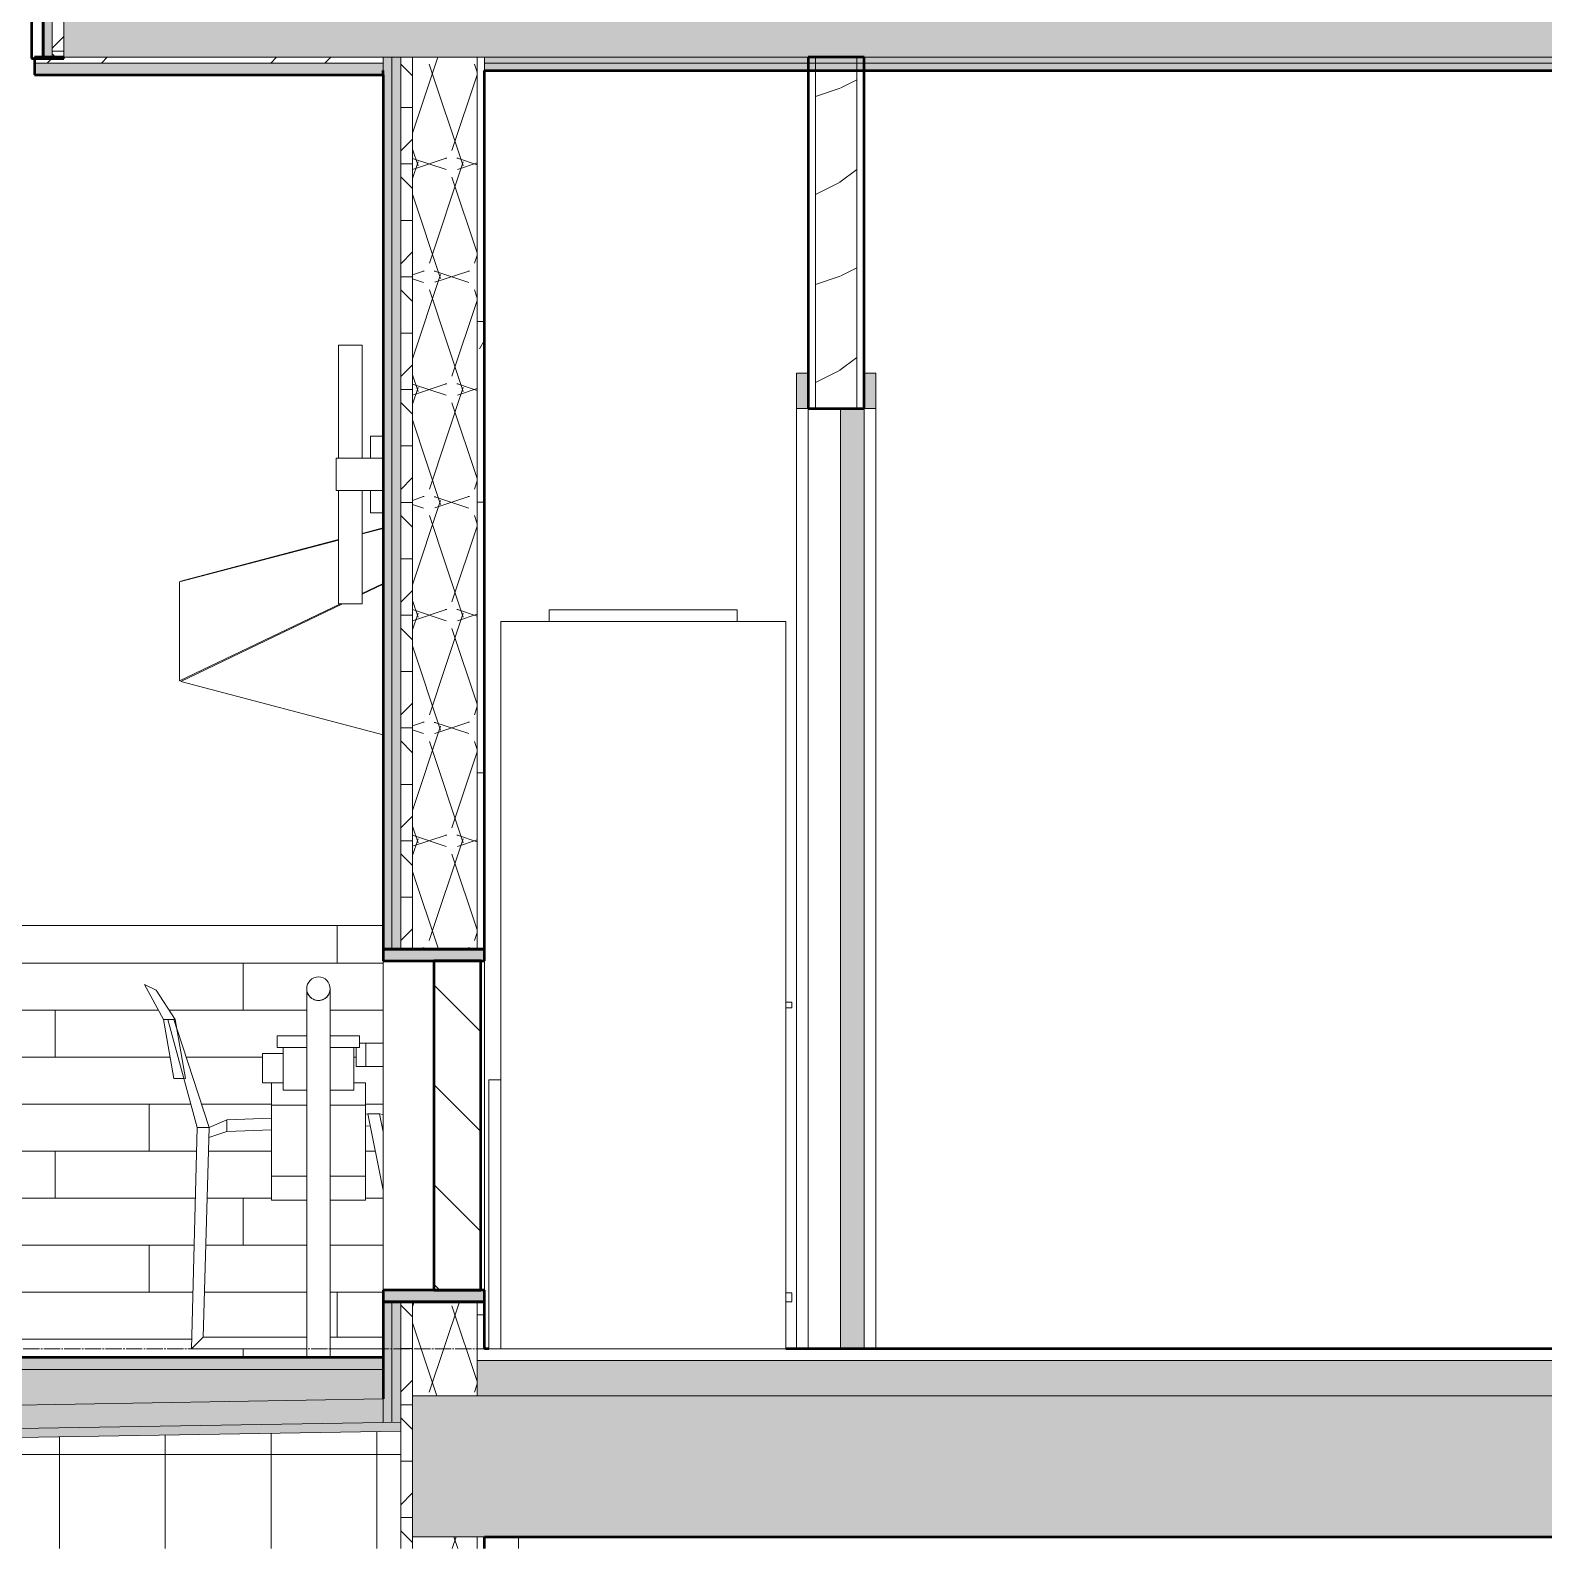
# Model space of a CAD drawing. Header units: inches. Extents: x 9610 to 15331, y -316 to 681.
# Drawn here: x 9980.1 to 10108.8, y -17 to 112.2 of the extents above; entities that cross this region are included whole.
import ezdxf

# ---------------------------------------------------------------- set-up
doc = ezdxf.new("R2010")
doc.units = ezdxf.units.IN
doc.header["$MEASUREMENT"] = 0
doc.linetypes.add('Aligning Line 1_8_', pattern=[0.25, 0.125, -0.125])
doc.linetypes.add('Grid Line 1_2_', pattern=[0.875, 0.5, -0.125, 0.125, -0.125])
for name, color, linetype, lineweight in [('0-1', 7, 'Continuous', 5), ('0-2', 55, 'Continuous', 9), ('A-CLNG', 13, 'Continuous', 13), ('A-CLNG-2', 23, 'Continuous', 13), ('A-CLNG-3', 13, 'Continuous', 50), ('A-CLNG-PATT-1', 13, 'Continuous', 9), ('A-DOOR-1', 55, 'Continuous', 9), ('A-DOOR-2', 10, 'Continuous', 20), ('A-DOOR-FRAM-1', 55, 'Continuous', 9), ('A-DOOR-FRAM-2', 10, 'Continuous', 20), ('A-DOOR-FRAM-3', 50, 'Continuous', 9), ('A-FLOR-1', 8, 'Continuous', 5), ('A-FLOR-2', 31, 'Continuous', 5), ('A-FLOR-3', 251, 'Continuous', 5), ('A-FLOR-5', 192, 'Continuous', 50), ('A-FLOR-LEVL-1', 51, 'Grid Line 1_2_', 9), ('A-FLOR-MCUT', 51, 'Continuous', 13), ('A-FLOR-PATT-1', 8, 'Continuous', 9), ('A-GENM-1', 55, 'Continuous', 9), ('A-GLAZ-1', 135, 'Continuous', 13), ('A-GLAZ-2', 255, 'Continuous', 13), ('A-GLAZ-3', 151, 'Continuous', 50), ('A-GLAZ-4', 151, 'Continuous', 9), ('A-GLAZ-7', 27, 'Continuous', 13), ('A-WALL', 113, 'Continuous', 13), ('A-WALL-1', 135, 'Continuous', 13), ('A-WALL-2', 7, 'Continuous', 50), ('A-WALL-3', 250, 'Continuous', 13), ('A-WALL-5', 8, 'Continuous', 5), ('A-WALL-6', 23, 'Continuous', 13), ('A-WALL-9', 113, 'Continuous', 50), ('A-WALL-PATT-1', 253, 'Continuous', 9), ('A-WALL-PATT-4', 55, 'Continuous', 9), ('A-WALL-PATT-5', 111, 'Continuous', 9), ('E-LITE-EQPM-1', 55, 'Continuous', 9), ('G-ANNO-SYMB', 111, 'Aligning Line 1_8_', 9), ('G-IMPT', 8, 'Continuous', 9), ('L-SITE-1', 50, 'Continuous', 9), ('M-EQPM-1', 55, 'Continuous', 9), ('Q-SPCQ-1', 55, 'Continuous', 9), ('S-FNDN-3', 135, 'Continuous', 13)]:
    doc.layers.add(name, color=color, linetype=linetype, lineweight=lineweight)
pattern_1 = [(216.87, (11014.952, 87.994), (47.980943, 31.987086), [7.997, -71.971]), (206.565, (11024.548, 83.196), (-15.993714, -15.994133), [17.881, -17.881]), (198.435, (11024.548, 75.199), (-31.98674, -15.99388), [10.115, -40.461])]
pattern_2 = [(0, (11008.554, 72), (30.72, 7.68), [1.267, -21.773, 1.267, -21.773, -122.88]), (0, (11008.554, 72), (30.72, 7.68), [-46.08, 1.267, -44.813, 1.267, -21.773, -53.76]), (0, (11008.554, 72), (30.72, 7.68), [-115.2, 1.267, -14.093, 1.267, -37.133]), (120, (11020.074, 75.84), (-22.011075, 22.7643), [1.267, -21.773, 1.267, -21.773, -122.88]), (120, (11020.074, 75.84), (-22.011075, 22.7643), [-46.08, 1.267, -44.813, 1.267, -21.773, -53.76]), (120, (11020.074, 75.84), (-22.011075, 22.7643), [-115.2, 1.267, -14.093, 1.267, -37.133]), (240, (11023.914, 91.2), (-8.708925, -30.4443), [1.267, -21.773, 1.267, -21.773, -122.88]), (240, (11023.914, 91.2), (-8.708925, -30.4443), [-46.08, 1.267, -44.813, 1.267, -21.773, -53.76]), (240, (11023.914, 91.2), (-8.708925, -30.4443), [-115.2, 1.267, -14.093, 1.267, -37.133])]
pattern_3 = [(0, (11008.554, 72), (0, 4.798), []), (315, (11008.554, 72), (4.798427, 0), [6.786, -6.786]), (45, (11008.554, 72), (4.798427, 0), [6.786, -6.786])]
pattern_4 = [(135, (11008.554, 72), (-4.24264, -4.24264), [])]

# ---------------------------------------------------------------- blocks, each defined once
blk = doc.blocks.new('Single-Flush - 30_ x 80_-1421383-BUILDING SECTION - EAST_WEST - LOOKING SOUTH2')
at = {"layer": 'A-DOOR-1'}
blk.add_hatch(color=256, dxfattribs=at).paths.add_polyline_path([(10048.99, 0), (10050.99, 0), (10050.99, 80), (10048.99, 80), (10048.99, 5.5)], flags=0)
at = {"layer": 'A-DOOR-FRAM-1'}
for points in [[(10046.24, 80), (10046.24, 83), (10045.24, 83), (10045.24, 80)], [(10051.99, 80), (10051.99, 83), (10050.99, 83), (10050.99, 80)]]:
    blk.add_hatch(color=256, dxfattribs=at).paths.add_polyline_path(points, flags=0)
at = {"layer": 'A-DOOR-2'}
for p, q in [((10048.99, 80), (10048.99, 0)), ((10050.99, 80), (10048.99, 80)), ((10050.99, 0), (10050.99, 80)), ((10048.99, 0), (10050.99, 0))]:
    blk.add_line(p, q, dxfattribs=at)
at = {"layer": 'A-DOOR-FRAM-2'}
for p, q in [((10045.24, 83), (10045.24, 80)), ((10046.24, 83), (10045.24, 83)), ((10046.24, 80), (10046.24, 83)), ((10051.99, 83), (10050.99, 83)), ((10050.99, 83), (10050.99, 80)), ((10051.99, 80), (10051.99, 83)), ((10045.24, 80), (10046.24, 80)), ((10050.99, 80), (10051.99, 80))]:
    blk.add_line(p, q, dxfattribs=at)
at = {"layer": 'A-DOOR-FRAM-3'}
for p, q in [((10045.24, 0), (10045.24, 80)), ((10046.24, 80), (10046.24, 0)), ((10051.99, 80), (10051.99, 0))]:
    blk.add_line(p, q, dxfattribs=at)
blk = doc.blocks.new('HVAC_SPVU_AlliedAir_MGE4 - HVAC_SPVU_AlliedAir_MGE4-1724639-BUILDING SECTION - EAST_WEST - LOOKING SOUTH2')
at = {"layer": 'M-EQPM-1'}
for p, q in [((10024.21, 62.87), (10040.21, 62.87)), ((10024.21, 61.87), (10024.21, 62.87)), ((10040.21, 62.87), (10040.21, 61.87)), ((10020.09, 0), (10020.09, 61.87)), ((10044.34, 61.87), (10020.09, 61.87)), ((10044.34, 61.87), (10044.34, 0)), ((10044.84, 29.5), (10044.34, 29.5)), ((10044.34, 29), (10044.84, 29)), ((10044.84, 29.49), (10044.84, 29.25)), ((10044.84, 29.25), (10044.84, 29.01)), ((10019.09, 0), (10019.09, 22.87)), ((10020.09, 22.87), (10019.09, 22.87)), ((10020.09, 22.87), (10020.09, 0)), ((10044.84, 4.75), (10044.34, 4.75)), ((10044.34, 4), (10044.84, 4)), ((10044.84, 4.74), (10044.84, 4.37)), ((10044.84, 4.37), (10044.84, 4.01)), ((10019.09, 0), (10020.09, 0)), ((10020.09, 0), (10044.34, 0))]:
    blk.add_line(p, q, dxfattribs=at)
blk = doc.blocks.new('CTR - 1st Phase - Unit Layouts_rvt-1-BUILDING SECTION - EAST_WEST - LOOKING SOUTH2')
at = {"layer": 'A-WALL-PATT-1'}
h = blk.add_hatch(dxfattribs=at)
h.set_pattern_fill('FP_4', color=256, style=0, pattern_type=2)
h.set_pattern_definition(pattern_1)
h.paths.add_polyline_path([(10048.99, 80), (10050.36, 80), (10050.36, 108.75), (10046.86, 108.75), (10046.86, 80)], flags=0)
at = {"layer": 'A-WALL-1'}
blk.add_line((10046.24, 0), (10046.24, 80), dxfattribs=at)
at = {"layer": 'A-WALL-2'}
for p, q in [((10050.99, 109.87), (10046.24, 109.87)), ((10046.24, 109.87), (10046.24, 80)), ((10050.99, 80), (10050.99, 109.87)), ((10046.24, 80), (10050.99, 80))]:
    blk.add_line(p, q, dxfattribs=at)
at = {"layer": 'A-WALL-3'}
for p, q in [((10046.86, 80), (10046.86, 109.87)), ((10050.36, 80), (10050.36, 109.87))]:
    blk.add_line(p, q, dxfattribs=at)
at = {"layer": '0-2'}
for name in ['Single-Flush - 30_ x 80_-1421383-BUILDING SECTION - EAST_WEST - LOOKING SOUTH2', 'HVAC_SPVU_AlliedAir_MGE4 - HVAC_SPVU_AlliedAir_MGE4-1724639-BUILDING SECTION - EAST_WEST - LOOKING SOUTH2']:
    blk.add_blockref(name, (0, 0), dxfattribs=at)
blk = doc.blocks.new('Outdoor Table01 - 02ZUTB01_dwg-V40-BUILDING SECTION - EAST_WEST - LOOKING SOUTH2')
at = {"layer": 'G-IMPT'}
for p, q in [((10010.09, 69.83), (10008.31, 69.36)), ((10010.09, 69.81), (10008.31, 69.35)), ((10008.31, 69.32), (10010.09, 69.79)), ((9992.79, 65.24), (10006.31, 68.8)), ((10006.31, 68.84), (9992.9, 65.31)), ((10006.31, 68.82), (9992.9, 65.31)), ((9992.79, 65.24), (9992.79, 56.82)), ((10010.09, 65.11), (10008.31, 64.25)), ((10010.09, 65.04), (10008.31, 64.18)), ((10006.48, 63.37), (9992.79, 56.82)), ((10006.64, 63.37), (9992.9, 56.75)), ((9992.9, 56.75), (10010.09, 52.23)), ((9989.8, 31), (9990.8, 30.5)), ((9989.8, 31), (9991.42, 28)), ((9992.42, 28), (9990.8, 30.5)), ((9991.42, 28), (9992.29, 23)), ((9991.42, 28), (9991.79, 28)), ((9992.29, 28), (9991.79, 28)), ((9991.79, 28), (9994.29, 18.83)), ((9992.29, 28), (9992.55, 27.21)), ((9992.29, 28), (9992.42, 28)), ((9992.42, 28), (9993.29, 23)), ((9992.57, 27.15), (9995.29, 18.83)), ((10008.61, 26), (10008.09, 26)), ((10010.09, 26), (10008.61, 26)), ((10008.61, 24), (10008.61, 26)), ((10007.79, 24), (10007.79, 25.63)), ((10008.61, 24), (10007.79, 24)), ((10010.09, 24), (10008.61, 24)), ((9993.15, 23), (9992.29, 23)), ((9993.29, 23), (9993.23, 23)), ((9996.79, 19.48), (9995.29, 18.83)), ((10000.59, 19.63), (9996.79, 19.48)), ((9996.79, 19.48), (9996.79, 18.48)), ((10009.79, 20), (10008.59, 19.95)), ((10010.09, 13.5), (10008.79, 20)), ((10009.79, 20), (10008.79, 20)), ((10010.09, 18.46), (10009.79, 20)), ((10010.09, 19.94), (10009.79, 20)), ((9994.29, 18.83), (9993.79, 0)), ((9995.29, 18.83), (9994.29, 18.83)), ((9995.29, 18.83), (9994.79, 1)), ((9996.79, 18.48), (9995.27, 17.98)), ((10000.59, 18.63), (9996.79, 18.48)), ((10009, 18.97), (10008.59, 18.95)), ((10010.09, 18.94), (10009.99, 18.96)), ((9993.79, 0), (9994.79, 1)), ((9994.79, 1), (10003.59, 1)), ((10005.58, 1), (10010.09, 1)), ((9993.79, 0), (10003.59, 0)), ((10005.58, 0), (10010.09, 0))]:
    blk.add_line(p, q, dxfattribs=at)
blk = doc.blocks.new('Outdoor Table01 - Outdoor Table01-V41-BUILDING SECTION - EAST_WEST - LOOKING SOUTH2')
blk.add_blockref('Outdoor Table01 - 02ZUTB01_dwg-V40-BUILDING SECTION - EAST_WEST - LOOKING SOUTH2', (0, 0))
blk = doc.blocks.new('_THE_ WINDOW _ DOOR - hvac panel - 2nd floor-2113877-BUILDING SECTION - EAST_WEST - LOOKING SOUTH2')
at = {"layer": 'A-GLAZ-1'}
h = blk.add_hatch(color=256, dxfattribs=at)
h.paths.add_polyline_path([(9982.19, 145.37), (9985.19, 145.37), (9985.19, 147.37), (9981.19, 147.37), (9981.19, 145.37), (9981.94, 145.37)], flags=0)
h.paths.add_polyline_path([(9983.19, 227.75), (9985.19, 227.75), (9985.19, 229.75), (9981.19, 229.75), (9981.19, 227.75), (9982.94, 227.75)], flags=0)
h = blk.add_hatch(color=256, dxfattribs=at)
h.paths.add_polyline_path([(9985.19, 173.37), (9985.19, 175.37), (9983.19, 175.37), (9983.19, 173.37), (9984.28, 173.37)], flags=0)
h.paths.add_polyline_path([(9982.19, 173.37), (9982.19, 175.37), (9981.19, 175.37), (9981.19, 173.37)], flags=0)
at = {"layer": 'A-GLAZ-2'}
blk.add_hatch(color=256, dxfattribs=at).paths.add_polyline_path([(9983.19, 147.37), (9983.19, 227.75), (9982.19, 227.75), (9982.19, 147.37)], flags=0)
at = {"layer": 'A-GLAZ-4'}
h = blk.add_hatch(dxfattribs=at)
h.set_pattern_fill('FP_9', color=256, style=0, pattern_type=2)
h.set_pattern_definition(pattern_4)
h.paths.add_polyline_path([(9981.19, 109.75), (9981.19, 229.75), (9980.19, 229.75), (9980.19, 109.75)], flags=0)
at = {"layer": 'A-GLAZ-1'}
for p, q in [((9985.19, 227.75), (9985.19, 175.37)), ((9985.19, 173.37), (9985.19, 147.37))]:
    blk.add_line(p, q, dxfattribs=at)
at = {"layer": 'A-GLAZ-3'}
for p, q in [((9981.19, 229.75), (9980.19, 229.75)), ((9980.19, 229.75), (9980.19, 109.75)), ((9981.19, 109.75), (9981.19, 229.75)), ((9985.19, 229.75), (9981.19, 229.75)), ((9981.19, 229.75), (9981.19, 227.75)), ((9985.19, 227.75), (9985.19, 229.75)), ((9981.19, 227.75), (9985.19, 227.75)), ((9982.19, 227.75), (9982.19, 147.37)), ((9983.19, 227.75), (9982.19, 227.75)), ((9983.19, 147.37), (9983.19, 227.75)), ((9985.19, 175.37), (9981.19, 175.37)), ((9981.19, 175.37), (9981.19, 173.37)), ((9985.19, 173.37), (9985.19, 175.37)), ((9981.19, 173.37), (9985.19, 173.37)), ((9985.19, 147.37), (9981.19, 147.37)), ((9981.19, 147.37), (9981.19, 145.37)), ((9982.19, 147.37), (9983.19, 147.37)), ((9985.19, 145.37), (9985.19, 147.37)), ((9981.19, 145.37), (9985.19, 145.37)), ((9980.19, 109.75), (9981.19, 109.75))]:
    blk.add_line(p, q, dxfattribs=at)
blk = doc.blocks.new('089100 - Louvers - Magic-Pak - 089100 - Louvers - Magic-Pak-2121265-BUILDING SECTION - EAST_WEST - LOOKING SOUTH2')
at = {"layer": 'A-GLAZ-4'}
h = blk.add_hatch(dxfattribs=at)
h.set_pattern_fill('FP_9', color=256, style=0, pattern_type=2)
h.set_pattern_definition(pattern_4)
h.paths.add_polyline_path([(10018.09, 5), (10018.4, 5), (10018.4, 33), (10014.4, 33), (10014.4, 5)], flags=0)
at = {"layer": 'A-GLAZ-7'}
h = blk.add_hatch(color=256, dxfattribs=at)
h.paths.add_polyline_path([(10012.59, 4), (10018.71, 4), (10018.71, 5), (10010.09, 5), (10010.09, 4), (10011.36, 4)], flags=0)
h.paths.add_polyline_path([(10018.16, 33), (10018.71, 33), (10018.71, 34), (10010.09, 34), (10010.09, 33), (10018.09, 33)], flags=0)
at = {"layer": 'A-GLAZ-1'}
for p, q in [((10010.09, 5), (10010.09, 33)), ((10018.71, 33), (10018.71, 5))]:
    blk.add_line(p, q, dxfattribs=at)
at = {"layer": 'A-GLAZ-3'}
for p, q in [((10010.09, 34), (10010.09, 33)), ((10018.71, 34), (10010.09, 34)), ((10018.71, 33), (10018.71, 34)), ((10010.09, 33), (10018.71, 33)), ((10018.4, 33), (10014.4, 33)), ((10014.4, 33), (10014.4, 5)), ((10018.4, 5), (10018.4, 33)), ((10010.09, 5), (10010.09, 4)), ((10018.71, 5), (10010.09, 5)), ((10010.09, 4), (10018.71, 4)), ((10014.4, 5), (10018.4, 5)), ((10018.71, 4), (10018.71, 5))]:
    blk.add_line(p, q, dxfattribs=at)
blk = doc.blocks.new('VISA-OW2400-02-SASS - OW2400-L30K-MVOLT-2031435-BUILDING SECTION - EAST_WEST - LOOKING SOUTH2')
at = {"layer": 'E-LITE-EQPM-1'}
for p, q in [((10006.31, 85.37), (10008.31, 85.37)), ((10006.31, 75.75), (10006.31, 85.37)), ((10008.31, 85.37), (10008.31, 75.75)), ((10009.03, 77.62), (10010.09, 77.62)), ((10009.03, 75.75), (10009.03, 77.62)), ((10006.09, 75.75), (10010.09, 75.75)), ((10006.09, 73), (10006.09, 75.75)), ((10010.09, 73), (10006.09, 73)), ((10006.31, 63.37), (10006.31, 73)), ((10008.31, 73), (10008.31, 63.37)), ((10009.03, 71.12), (10009.03, 73)), ((10010.09, 71.12), (10009.03, 71.12)), ((10008.31, 63.37), (10006.31, 63.37))]:
    blk.add_line(p, q, dxfattribs=at)
blk = doc.blocks.new('gas_meter_manifold_5854 - Plumbing Gas Meter 3d Manifolded-2102305-BUILDING SECTION - EAST_WEST - LOOKING SOUTH2')
at = {"layer": 'A-GENM-1'}
for p, q in [((10003.59, 30.63), (10003.59, -0.75)), ((10005.59, -0.75), (10005.59, 30.63))]:
    blk.add_line(p, q, dxfattribs=at)
for start, end in [(90, 270), (270, 90)]:
    blk.add_arc((10004.59, 30.63), 1, start, end, dxfattribs=at)
for points, knots in [([(10003.61, 30.4), (10003.61, 30.42), (10003.59, 30.5), (10003.59, 30.58), (10003.59, 30.63)], [0.828653, 0.828653, 0.828653, 0.828653, 0.875, 1, 1, 1, 1]), ([(10003.82, 29.99), (10003.81, 30), (10003.79, 30.02), (10003.76, 30.07), (10003.72, 30.14), (10003.68, 30.22), (10003.65, 30.29), (10003.63, 30.33), (10003.63, 30.35)], [0.5, 0.5, 0.5, 0.5, 0.53125, 0.5625, 0.625, 0.6875, 0.75, 0.7881027, 0.7881027, 0.7881027, 0.7881027]), ([(10003.78, 30.04), (10003.79, 30.04), (10003.8, 30.02), (10003.82, 29.99), (10003.84, 29.97), (10003.84, 29.97)], [0.45770099, 0.45770099, 0.45770099, 0.45770099, 0.46428571, 0.5, 0.51997762, 0.51997762, 0.51997762, 0.51997762]), ([(10004.04, 29.8), (10004.03, 29.8), (10004, 29.82), (10003.96, 29.85), (10003.93, 29.88), (10003.91, 29.89), (10003.91, 29.9)], [0.3172755, 0.3172755, 0.3172755, 0.3172755, 0.34375, 0.375, 0.40625, 0.4209372, 0.4209372, 0.4209372, 0.4209372]), ([(10003.92, 29.88), (10003.93, 29.88), (10003.95, 29.86), (10003.98, 29.83), (10004.02, 29.81), (10004.03, 29.8)], [0.59379387, 0.59379387, 0.59379387, 0.59379387, 0.60714286, 0.64285714, 0.67618781, 0.67618781, 0.67618781, 0.67618781]), ([(10004.27, 29.68), (10004.26, 29.69), (10004.23, 29.7), (10004.19, 29.72), (10004.16, 29.73), (10004.14, 29.74)], [0.17113614, 0.17113614, 0.17113614, 0.17113614, 0.1875, 0.21875, 0.25, 0.25, 0.25, 0.25]), ([(10005.03, 29.74), (10005.02, 29.73), (10004.98, 29.72), (10004.94, 29.7), (10004.91, 29.69), (10004.9, 29.69)], [0.75, 0.75, 0.75, 0.75, 0.78125, 0.8125, 0.82886386, 0.82886386, 0.82886386, 0.82886386]), ([(10005.27, 29.9), (10005.26, 29.89), (10005.24, 29.88), (10005.21, 29.85), (10005.17, 29.82), (10005.15, 29.8), (10005.13, 29.8)], [0.5790628, 0.5790628, 0.5790628, 0.5790628, 0.59375, 0.625, 0.65625, 0.6827245, 0.6827245, 0.6827245, 0.6827245]), ([(10005.14, 29.8), (10005.16, 29.81), (10005.19, 29.83), (10005.22, 29.86), (10005.24, 29.88), (10005.25, 29.88)], [0.32381219, 0.32381219, 0.32381219, 0.32381219, 0.35714286, 0.39285714, 0.40620613, 0.40620613, 0.40620613, 0.40620613]), ([(10005.33, 29.97), (10005.34, 29.97), (10005.36, 30), (10005.38, 30.02), (10005.39, 30.04)], [0.48002238, 0.48002238, 0.48002238, 0.48002238, 0.5, 0.54229901, 0.54229901, 0.54229901, 0.54229901]), ([(10005.55, 30.35), (10005.54, 30.33), (10005.53, 30.29), (10005.5, 30.22), (10005.46, 30.14), (10005.42, 30.07), (10005.38, 30.02), (10005.36, 30), (10005.35, 29.99)], [0.2118973, 0.2118973, 0.2118973, 0.2118973, 0.25, 0.3125, 0.375, 0.4375, 0.46875, 0.5, 0.5, 0.5, 0.5]), ([(10005.59, 30.63), (10005.59, 30.58), (10005.58, 30.5), (10005.56, 30.42), (10005.56, 30.4)], [0, 0, 0, 0, 0.125, 0.171347, 0.171347, 0.171347, 0.171347])]:
    blk.add_open_spline(points, degree=3, knots=knots, dxfattribs=at)
for points in [[(10003.59, 30.63), (10003.59, 30.57), (10003.59, 30.51), (10003.6, 30.45)], [(10003.63, 30.33), (10003.64, 30.31), (10003.65, 30.29), (10003.65, 30.28)], [(10005.52, 30.28), (10005.53, 30.29), (10005.54, 30.31), (10005.54, 30.33)], [(10005.57, 30.45), (10005.58, 30.51), (10005.59, 30.57), (10005.59, 30.63)], [(10004.59, 29.63), (10004.55, 29.63), (10004.47, 29.64), (10004.39, 29.65), (10004.35, 29.66)], [(10004.82, 29.66), (10004.78, 29.65), (10004.71, 29.64), (10004.63, 29.63), (10004.59, 29.63)]]:
    blk.add_open_spline(points, degree=3, dxfattribs=at)
blk = doc.blocks.new('Plumbing Gas Meter 3d single - Plumbing Gas Meter 3d single-2101173-BUILDING SECTION - EAST_WEST - LOOKING SOUTH2')
at = {"layer": 'Q-SPCQ-1'}
for p, q in [((10001.09, 26.63), (10001.09, 25.63)), ((10001.09, 26.63), (10002.09, 26.63)), ((10002.09, 26.63), (10003.59, 26.63)), ((10005.59, 26.63), (10007.09, 26.63)), ((10007.09, 26.63), (10008.09, 26.63)), ((10008.09, 25.63), (10008.09, 26.63)), ((9999.84, 22.63), (9999.84, 25.13)), ((9999.84, 25.13), (10001.59, 25.13)), ((10002.09, 25.63), (10001.09, 25.63)), ((10001.59, 25.63), (10001.59, 22.01)), ((10003.59, 25.63), (10002.09, 25.63)), ((10007.09, 25.63), (10005.59, 25.63)), ((10008.09, 25.63), (10007.09, 25.63)), ((10007.59, 22.01), (10007.59, 25.63)), ((10001.59, 22.63), (9999.84, 22.63)), ((10001.59, 22.63), (10000.59, 22.63)), ((10000.59, 20.72), (10000.59, 22.63)), ((10003.59, 22.01), (10001.59, 22.01)), ((10007.59, 22.01), (10005.59, 22.01)), ((10008.59, 22.63), (10007.59, 22.63)), ((10008.59, 22.63), (10008.59, 20.72)), ((10000.59, 14.69), (10000.59, 20.72)), ((10003.59, 20.72), (10000.59, 20.72)), ((10008.59, 20.72), (10005.59, 20.72)), ((10008.59, 20.72), (10008.59, 14.69)), ((10000.59, 12.63), (10000.59, 14.69)), ((10003.59, 14.69), (10000.59, 14.69)), ((10008.59, 14.69), (10005.58, 14.69)), ((10008.59, 14.69), (10008.59, 12.63)), ((10000.59, 12.63), (10003.59, 12.63)), ((10005.58, 12.63), (10008.59, 12.63))]:
    blk.add_line(p, q, dxfattribs=at)

msp = doc.modelspace()

# ---------------------------------------------------------------- hatches: boundary and pattern name
at = {"layer": 'A-CLNG-2'}
h = msp.add_hatch(color=256, dxfattribs=at)
h.paths.add_polyline_path([(12115.84, 108.37), (12118.34, 108.37), (12118.34, 109.37), (12088.69, 109.37), (12088.69, 108.37), (12109.71, 108.37)], flags=0)
h.paths.add_polyline_path([(11262.55, 108.37), (11277.29, 108.37), (11277.29, 109.37), (11247.64, 109.37), (11247.64, 108.37), (11251.52, 108.37)], flags=0)
h.paths.add_polyline_path([(10848.55, 108.37), (10851.14, 108.37), (10851.13, 109.37), (10821.49, 109.37), (10821.49, 108.37), (10848.52, 108.37)], flags=0)
h.paths.add_polyline_path([(9981.94, 108.37), (10010.09, 108.37), (10010.08, 109.37), (9980.44, 109.37), (9980.44, 108.37), (9981.81, 108.37)], flags=0)
at = {"layer": 'A-CLNG-PATT-1'}
h = msp.add_hatch(dxfattribs=at)
h.set_pattern_fill('FP_13', color=256, style=0, pattern_type=2)
h.set_pattern_definition([(45, (11008.554, 72), (-9.50352, 9.50352), []), (45, (11008.554, 86.4), (-9.50352, 9.50352), [])])
h.paths.add_polyline_path([(12102.16, 109.37), (12118.34, 109.37), (12118.34, 109.75), (12116.84, 109.75), (12115.84, 109.87), (12088.69, 109.87), (12088.69, 109.37), (12095.98, 109.37)], flags=0)
h.paths.add_polyline_path([(11252.27, 109.37), (11277.29, 109.37), (11277.29, 109.87), (11250.14, 109.87), (11249.14, 109.75), (11247.64, 109.75), (11247.64, 109.37), (11250.14, 109.37)], flags=0)
h.paths.add_polyline_path([(10848.64, 109.37), (10851.14, 109.37), (10851.14, 109.75), (10850.39, 109.75), (10850.39, 109.87), (10821.49, 109.87), (10821.49, 109.37), (10848.13, 109.37)], flags=0)
h.paths.add_polyline_path([(9982.94, 109.37), (10010.09, 109.37), (10010.08, 109.87), (9982.94, 109.87), (9981.81, 109.75), (9980.44, 109.75), (9980.44, 109.37), (9981.94, 109.37)], flags=0)
at = {"layer": 'A-FLOR-1'}
h = msp.add_hatch(color=256, dxfattribs=at)
h.paths.add_polyline_path([(11242.39, -1.75), (11277.29, -1.75), (11277.29, -0.75), (11049.29, -0.75), (11049.29, -1.75), (11241.02, -1.75)], flags=0)
h.paths.add_polyline_path([(10901.05, -1.75), (10934.19, -1.75), (10934.19, -0.75), (10821.49, -0.75), (10821.49, -1.75), (10896.57, -1.75)], flags=0)
h.paths.add_polyline_path([(9949.32, -1.75), (10010.09, -1.75), (10010.09, -0.75), (9899.51, -0.75), (9899.51, -1.75), (9943.88, -1.75)], flags=0)
at = {"layer": 'A-FLOR-2'}
h = msp.add_hatch(color=256, dxfattribs=at)
h.paths.add_polyline_path([(12115.84, 109.87), (12115.84, 133.87), (11738.84, 133.87), (11738.84, 109.87), (12102.16, 109.87)], flags=0)
h.paths.add_polyline_path([(11628.53, 109.87), (11648.09, 109.87), (11648.09, 133.87), (11250.14, 133.87), (11250.14, 109.87), (11585.47, 109.87)], flags=0)
h.paths.add_polyline_path([(10842.75, 109.87), (10848.64, 109.87), (10848.64, 133.87), (10450.69, 133.87), (10450.69, 109.87), (10831.98, 109.87)], flags=0)
h.paths.add_polyline_path([(10359.94, 109.87), (10359.94, 133.87), (9982.94, 133.87), (9982.94, 109.87), (10355.19, 109.87)], flags=0)
at = {"layer": 'A-FLOR-3'}
h = msp.add_hatch(color=256, dxfattribs=at)
h.paths.add_polyline_path([(12086.19, 109.37), (12088.69, 109.37), (12088.69, 109.87), (12086.19, 109.87)], flags=0)
h.paths.add_polyline_path([(11738.84, 109.37), (12080.69, 109.37), (12080.69, 109.87), (11738.84, 109.87)], flags=0)
h.paths.add_polyline_path([(11456.27, 109.37), (11470.04, 109.37), (11470.04, 109.87), (11285.91, 109.87), (11285.91, 109.37), (11439.43, 109.37)], flags=0)
h.paths.add_polyline_path([(11476.79, 109.37), (11648.09, 109.37), (11648.09, 109.87), (11473.54, 109.87), (11473.54, 109.37)], flags=0)
h.paths.add_polyline_path([(10552.11, 109.37), (10812.86, 109.37), (10812.86, 109.87), (10454.19, 109.87), (10454.19, 109.37), (10466, 109.37)], flags=0)
h.paths.add_polyline_path([(10293.77, 109.37), (10359.94, 109.37), (10359.94, 109.87), (10018.71, 109.87), (10018.71, 109.37), (10207.66, 109.37)], flags=0)
at = {"layer": 'A-FLOR-PATT-1'}
h = msp.add_hatch(dxfattribs=at)
h.set_pattern_fill('FP_1', color=256, style=0, pattern_type=2)
h.set_pattern_definition(pattern_2)
h.paths.add_polyline_path([(11738.84, 108.75), (12080.69, 108.76), (12080.69, 109.37), (11738.84, 109.37)], flags=0)
h.paths.add_polyline_path([(12086.19, 108.75), (12088.69, 108.75), (12088.69, 109.37), (12086.19, 109.37), (12086.19, 108.75)], flags=0)
h.paths.add_polyline_path([(11459.55, 108.75), (11470.04, 108.75), (11470.04, 109.37), (11285.91, 109.37), (11285.91, 108.75), (11456.3, 108.75)], flags=0)
h.paths.add_polyline_path([(11509.19, 108.75), (11648.09, 108.75), (11648.09, 109.37), (11473.54, 109.37), (11473.54, 108.75), (11508.05, 108.75)], flags=0)
h.paths.add_polyline_path([(10455.38, 108.75), (10812.86, 108.75), (10812.86, 109.37), (10454.19, 109.37), (10454.19, 108.75)], flags=0)
h.paths.add_polyline_path([(10355.25, 108.75), (10359.94, 108.75), (10359.94, 109.37), (10018.71, 109.37), (10018.71, 108.75), (10355.19, 108.75)], flags=0)
h = msp.add_hatch(dxfattribs=at)
h.set_pattern_fill('FP_2', color=256, style=0, pattern_type=2)
h.set_pattern_definition([(0, (11008.554, 72), (15.36, 3.84), [1.267, -10.253, 1.267, -10.253, -61.44]), (0, (11008.554, 72), (15.36, 3.84), [-23.04, 1.267, -21.773, 1.267, -10.253, -26.88]), (0, (11008.554, 72), (15.36, 3.84), [-57.6, 1.267, -6.413, 1.267, -17.933]), (120, (11014.314, 73.92), (-11.005538, 11.38215), [1.267, -10.253, 1.267, -10.253, -61.44]), (120, (11014.314, 73.92), (-11.005538, 11.38215), [-23.04, 1.267, -21.773, 1.267, -10.253, -26.88]), (120, (11014.314, 73.92), (-11.005538, 11.38215), [-57.6, 1.267, -6.413, 1.267, -17.933]), (240, (11016.234, 81.6), (-4.354462, -15.22215), [1.267, -10.253, 1.267, -10.253, -61.44]), (240, (11016.234, 81.6), (-4.354462, -15.22215), [-23.04, 1.267, -21.773, 1.267, -10.253, -26.88]), (240, (11016.234, 81.6), (-4.354462, -15.22215), [-57.6, 1.267, -6.413, 1.267, -17.933])])
h.paths.add_polyline_path([(12080.69, -4), (12080.69, -1), (11285.29, -1), (11285.29, -4), (12080.63, -4)], flags=0)
h.paths.add_polyline_path([(10565.54, -4), (10812.86, -4), (10813.49, -1), (10018.09, -1), (10018.09, -4), (10564.9, -4)], flags=0)
h = msp.add_hatch(dxfattribs=at)
h.set_pattern_fill('FP_4', color=256, style=0, pattern_type=2)
h.set_pattern_definition(pattern_1)
h.paths.add_polyline_path([(11154.91, -5.75), (11192.88, -5.75), (11277.29, -4.24), (11277.29, -1.75), (11049.29, -1.75), (11049.29, -5.75), (11137.86, -5.75)], flags=0)
h.paths.add_polyline_path([(10906.13, -5.75), (10934.19, -5.75), (10934.19, -1.75), (10821.49, -1.75), (10821.52, -4.28), (10897.27, -5.6)], flags=0)
h.paths.add_polyline_path([(9899.51, -5.75), (9921.29, -5.75), (10010.09, -4.27), (10010.09, -1.75), (9899.51, -1.75), (9899.51, -5.6)], flags=0)
h = msp.add_hatch(dxfattribs=at)
h.set_pattern_fill('FP_12', color=256, style=0, pattern_type=2)
h.set_pattern_definition([(0, (11008.554, 72), (24, 24), [24, -24]), (0, (11008.554, 81), (24, 24), [24, -24]), (0, (11008.554, 90), (24, 24), [24, -24]), (90, (11011.554, 93), (-24, 24), [24, -24]), (90, (11020.554, 93), (-24, 24), [24, -24]), (90, (11029.554, 93), (-24, 24), [24, -24])])
h.paths.add_polyline_path([(10961.31, -8.71), (11137.86, -8.71), (11278.79, -6.25), (11278.79, -4.25), (11137.85, -6.71), (10961.31, -6.71), (10821.49, -4.28), (10821.49, -6.28), (10961.31, -8.71)], flags=0)
h.paths.add_polyline_path([(9891.19, -8.25), (10010.09, -6.28), (10010.09, -4.27), (9891.19, -6.28), (9891.19, -7)], flags=0)
h = msp.add_hatch(dxfattribs=at)
h.set_pattern_fill('FP_23', color=256, style=0, pattern_type=2)
h.set_pattern_definition([(50, (11008.554, 72), (27.5427, -2.4099), [2.88, -31.68]), (355, (11008.554, 72), (-5.32784, 28.8843), [2.304, -25.344]), (100.451, (11010.85, 71.8), (22.2153, 26.4739), [2.448, -26.924]), (46.184, (11008.554, 79.68), (40.9819, -6.3564), [4.32, -47.52]), (96.636, (11011.97, 79.15), (35.8907, 37.4062), [3.671, -40.386]), (351.184, (11008.554, 79.68), (35.891, 37.4062), [3.456, -38.016]), (21, (11012.394, 77.76), (22.92104, -15.46073), [2.88, -31.68]), (326, (11012.394, 77.76), (9.3435, 27.84574), [2.304, -25.344]), (71.451, (11014.304, 76.472), (32.2648, 12.3844), [2.448, -26.924]), (37.5, (11008.554, 72), (0.466855, 12.78271), [1.267, -23.77, 1.267, -24.461, -25.44]), (37.5, (11008.554, 72), (0.466855, 12.78271), [-50.765, 1.267, -24.173]), (7.5, (11008.554, 72), (10.10159, 15.14509), [1.267, -13.402, 1.267, -23.194, -9.696]), (7.5, (11008.554, 72), (10.10159, 15.14509), [-39.13, 1.267, -8.429]), (327.5, (10999.991, 72), (20.49916, -0.86578), [1.267, -8.333, 1.267, -28.685, -39.744]), (327.5, (10999.991, 72), (20.49916, -0.86578), [-39.552, 1.267, -38.477]), (317.5, (10996.151, 72), (22.39478, 3.8443), [1.267, -11.213, 1.267, -18.624, -28.224]), (317.5, (10996.151, 72), (22.39478, 3.8443), [-32.371, 1.267, -26.957])])
h.paths.add_polyline_path([(11585.47, -16), (12081.19, -16), (12081.19, -4), (11279.79, -4), (11279.79, -16), (11542.42, -16)], flags=0)
h.paths.add_polyline_path([(10818.99, -16), (10818.99, -4), (10012.59, -4), (10012.59, -16), (10810.45, -16)], flags=0)
h = msp.add_hatch(dxfattribs=at)
h.set_pattern_fill('FP_3', color=256, style=0, pattern_type=2)
h.set_pattern_definition(pattern_3)
h.paths.add_polyline_path([(11025.74, -9.46), (11137.86, -9.46), (11278.79, -7), (11278.79, -6.25), (11137.85, -8.71), (10961.31, -8.71), (10819.99, -6.29), (10819.99, -7), (10961.33, -9.46), (10982.68, -9.46)], flags=0)
h.paths.add_polyline_path([(9891.19, -9), (10011.59, -7), (10011.59, -6.25), (9891.19, -8.25)], flags=0)
h = msp.add_hatch(dxfattribs=at)
h.set_pattern_fill('FP_20', color=256, style=0, pattern_type=2)
h.set_pattern_definition([(0, (11008.554, 72), (0, 9), []), (90, (11008.554, 72), (-9, 6e-16), [])])
h.paths.add_polyline_path([(11278.79, -17), (11278.79, -7), (11137.86, -9.46), (10961.31, -9.46), (10819.99, -7), (10819.99, -17), (11241.02, -17)], flags=0)
h.paths.add_polyline_path([(9906.26, -17), (10011.59, -17), (10011.59, -7), (9891.19, -9), (9891.19, -17), (9901.19, -17)], flags=0)
at = {"layer": 'A-WALL-5'}
h = msp.add_hatch(color=256, dxfattribs=at)
h.paths.add_polyline_path([(9981.94, 109.75), (9981.9, 145.37), (9981.19, 145.37), (9981.19, 109.75)], flags=0)
h.paths.add_polyline_path([(9981.94, 229.75), (9981.94, 265.75), (9981.19, 265.75), (9981.19, 230.12), (9980.44, 230.12), (9980.44, 229.75), (9981.61, 229.75)], flags=0)
h.paths.add_polyline_path([(9981.19, 350.12), (9981.94, 350.12), (9981.94, 350.5), (9980.44, 350.5), (9980.44, 350.12)], flags=0)
h = msp.add_hatch(color=256, dxfattribs=at)
h.paths.add_polyline_path([(10010.84, -6.26), (10011.59, -6.25), (10011.59, 4), (10010.84, 4), (10010.84, -6.25)], flags=0)
h.paths.add_polyline_path([(10010.84, 34), (10011.59, 34), (10011.59, 109.87), (10010.84, 109.87), (10010.84, 36)], flags=0)
at = {"layer": 'A-WALL-6'}
h = msp.add_hatch(color=256, dxfattribs=at)
h.paths.add_polyline_path([(10010.09, -6.28), (10010.84, -6.25), (10010.84, 4), (10010.09, 4), (10010.09, -6.25)], flags=0)
h.paths.add_polyline_path([(10010.7, 34), (10010.84, 34), (10010.84, 109.87), (10010.09, 109.87), (10010.09, 34)], flags=0)
at = {"layer": 'A-WALL-PATT-4'}
h = msp.add_hatch(dxfattribs=at)
h.set_pattern_fill('FP_22', color=256, style=0, pattern_type=2)
h.set_pattern_definition([(0, (10166.189, 0.8), (0, 4), []), (90, (10166.189, 0.8), (-8, 8), [4, -28]), (90, (10182.189, 4.8), (-8, 8), [4, -28])])
h.paths.add_polyline_path([(10010.09, -0.75), (10010.09, 0), (10005.59, 0), (10005.59, -0.75), (10008.52, -0.75)], flags=0)
h.paths.add_polyline_path([(9976.31, -0.75), (10003.59, -0.75), (10003.59, 0), (9993.79, 0), (9994.29, 18.83), (9993.15, 23), (9992.29, 23), (9991.42, 28), (9989.8, 31), (9990.8, 30.5), (9992.42, 28), (9992.57, 27.15), (9995.29, 18.83), (9996.79, 19.48), (10000.59, 19.63), (10000.59, 22.63), (9999.84, 22.63), (9999.84, 25.13), (10001.59, 25.13), (10001.59, 25.63), (10001.09, 25.63), (10001.12, 26.63), (10003.59, 26.63), (10003.62, 30.89), (10003.82, 31.27), (10003.96, 31.4), (10004.09, 31.5), (10004.35, 31.6), (10004.59, 31.63), (10004.85, 31.6), (10005.21, 31.4), (10005.35, 31.27), (10005.51, 30.99), (10005.57, 30.74), (10005.59, 30.44), (10005.59, 26.63), (10008.09, 26.63), (10008.09, 26), (10010.09, 26), (10010.09, 36), (9976.31, 36), (9976.31, 0)], flags=0)
h.paths.add_polyline_path([(10003.59, 1), (10003.59, 12.63), (10000.59, 12.63), (10000.59, 18.63), (9996.79, 18.48), (9995.27, 17.98), (9994.79, 1), (10003.14, 1)], flags=0)
h.paths.add_polyline_path([(10005.59, 1), (10010.09, 1), (10010.09, 13.5), (10009, 18.97), (10008.59, 18.95), (10008.59, 12.63), (10005.59, 12.63), (10005.59, 5.5)], flags=0)
h.paths.add_polyline_path([(10010.09, 18.46), (10010.09, 18.94), (10009.99, 18.96), (10010.08, 18.48)], flags=0)
h.paths.add_polyline_path([(10010.09, 19.94), (10010.09, 24), (10007.79, 24), (10007.79, 25.63), (10007.59, 25.63), (10007.59, 22.63), (10008.59, 22.59), (10008.59, 19.95), (10009.79, 20)], flags=0)
at = {"layer": 'A-WALL-PATT-5'}
h = msp.add_hatch(dxfattribs=at)
h.set_pattern_fill('FP_3', color=256, style=0, pattern_type=2)
h.set_pattern_definition(pattern_3)
h.paths.add_polyline_path([(9981.94, 109.75), (9982.94, 109.87), (9982.94, 145.37), (9981.94, 145.37), (9981.94, 109.87)], flags=0)
h.paths.add_polyline_path([(9982.94, 229.75), (9982.94, 265.75), (9981.94, 265.75), (9981.94, 229.75)], flags=0)
h.paths.add_polyline_path([(9981.94, 350.12), (9982.94, 350.12), (9982.94, 350.5), (9981.94, 350.5)], flags=0)
h = msp.add_hatch(dxfattribs=at)
h.set_pattern_fill('FP_3', color=256, style=0, pattern_type=2)
h.set_pattern_definition(pattern_3)
h.paths.add_polyline_path([(10012.59, -17), (10012.59, 4), (10011.59, 4), (10011.59, -17)], flags=0)
h.paths.add_polyline_path([(10012.59, 34), (10012.59, 109.87), (10011.59, 109.87), (10011.59, 34)], flags=0)
h = msp.add_hatch(dxfattribs=at)
h.set_pattern_fill('FP_5', color=256, style=0, pattern_type=2)
h.set_pattern_definition([(161.57, (11009.034, 72.48), (-3.8399538, -1.54e-05), [0, -27.322, 3.034, 0]), (18.43, (11008.074, 72.48), (-3.8399538, 1.54e-05), [0, -27.322, 3.034, 0]), (108.43, (11009.034, 72.48), (1.919622, -9.6005246), [9.106, -21.25]), (71.57, (11008.074, 72.48), (1.919622, 9.6005246), [9.106, -21.25])])
h.paths.add_polyline_path([(10012.59, -17), (10018.09, -17), (10018.09, -16), (10012.59, -16), (10012.59, -16.97)], flags=0)
h.paths.add_polyline_path([(10012.59, -4), (10018.09, -4), (10018.09, 4), (10012.59, 4), (10012.59, -3.58)], flags=0)
h.paths.add_polyline_path([(10012.59, 34), (10018.09, 34), (10018.09, 109.87), (10012.59, 109.87), (10012.59, 36)], flags=0)
h = msp.add_hatch(dxfattribs=at)
h.set_pattern_fill('FP_1', color=256, style=0, pattern_type=2)
h.set_pattern_definition(pattern_2)
h.paths.add_polyline_path([(10018.09, -17), (10018.71, -17), (10018.71, -16), (10018.09, -16), (10018.09, -16.83)], flags=0)
h.paths.add_polyline_path([(10018.71, 0), (10018.71, 4), (10018.09, 4), (10018.09, 0)], flags=0)
h.paths.add_polyline_path([(10018.71, 34), (10018.71, 109.87), (10018.09, 109.87), (10018.09, 34)], flags=0)

# ---------------------------------------------------------------- linework, layer by layer
at = {"layer": 'A-CLNG'}
for p, q in [((10010.09, 109.87), (9982.94, 109.87)), ((10010.09, 108.75), (10010.09, 109.87)), ((10010.09, 109.37), (9980.44, 109.37))]:
    msp.add_line(p, q, dxfattribs=at)
at = {"layer": 'A-CLNG-3'}
for p, q in [((9982.94, 109.87), (9980.44, 109.87)), ((9980.44, 109.87), (9980.44, 108.37)), ((10010.09, 108.37), (10010.09, 108.75)), ((9980.44, 108.37), (10010.09, 108.37))]:
    msp.add_line(p, q, dxfattribs=at)
at = {"layer": 'A-FLOR-5'}
for p, q in [((10018.71, 108.75), (10359.94, 108.75)), ((10010.09, -0.75), (9899.51, -0.75)), ((10019.09, 0), (10018.71, 0)), ((10457.26, 0), (10044.34, 0)), ((10018.71, -16), (10818.99, -16))]:
    msp.add_line(p, q, dxfattribs=at)
at = {"layer": 'A-FLOR-LEVL-1'}
msp.add_line((9610.24, 0), (12543.28, 0), dxfattribs=at)
at = {"layer": 'A-FLOR-MCUT'}
for p, q in [((10359.94, 109.87), (10010.09, 109.87)), ((10018.71, 109.87), (10018.71, 108.75)), ((10359.94, 109.37), (10018.71, 109.37)), ((10018.09, 0), (10018.09, -4)), ((10813.49, -1), (10018.09, -1)), ((10010.09, -1.75), (9899.51, -1.75)), ((10010.09, -4.27), (9921.29, -5.75)), ((10010.09, -6.28), (10010.09, -4.27)), ((10012.59, -4), (10818.99, -4)), ((10010.09, -6.28), (9891.19, -8.25)), ((10011.59, -7), (9891.19, -9))]:
    msp.add_line(p, q, dxfattribs=at)
at = {"layer": 'A-WALL'}
for p, q in [((9981.94, 145.37), (9981.94, 109.75)), ((9982.94, 109.87), (9982.94, 145.37)), ((10010.84, 109.87), (10010.84, 34)), ((10011.59, 109.87), (10011.59, 34)), ((10012.59, 109.87), (10012.59, 34)), ((10018.09, 109.87), (10018.09, 34)), ((10010.84, 4), (10010.84, -6.26)), ((10011.59, 4), (10011.59, -17)), ((10012.59, -17), (10012.59, 4)), ((10018.09, 4), (10018.09, 0)), ((10018.09, 0), (10018.71, 0)), ((10010.09, -6.28), (10011.59, -6.25)), ((10018.71, -16), (10012.59, -16)), ((10018.09, -16), (10018.09, -17))]:
    msp.add_line(p, q, dxfattribs=at)
at = {"layer": 'A-WALL-1'}
msp.add_line((10010.09, 36), (9972.06, 36), dxfattribs=at)
at = {"layer": 'A-WALL-9'}
for p, q in [((9981.19, 145.37), (9981.19, 109.75)), ((9982.94, 109.75), (9982.94, 109.87)), ((9981.19, 109.75), (9982.94, 109.75)), ((10018.71, 34), (10018.71, 108.75)), ((10010.09, 108.37), (10010.09, 34)), ((10010.09, 34), (10018.71, 34)), ((10010.09, 4), (10010.09, -4.27)), ((10018.71, 4), (10010.09, 4)), ((10018.71, 0), (10018.71, 4)), ((10018.71, -17), (10018.71, -16))]:
    msp.add_line(p, q, dxfattribs=at)
at = {"layer": 'G-ANNO-SYMB'}
msp.add_line((9690.98, 0), (12446.61, 0), dxfattribs=at)
at = {"layer": 'S-FNDN-3'}
msp.add_line((10021.59, -16), (10021.59, -17), dxfattribs=at)

# ---------------------------------------------------------------- block references
at = {"layer": '0-1'}
msp.add_blockref('CTR - 1st Phase - Unit Layouts_rvt-1-BUILDING SECTION - EAST_WEST - LOOKING SOUTH2', (0, 0), dxfattribs=at)
at = {"layer": 'A-GENM-1'}
msp.add_blockref('gas_meter_manifold_5854 - Plumbing Gas Meter 3d Manifolded-2102305-BUILDING SECTION - EAST_WEST - LOOKING SOUTH2', (0, 0), dxfattribs=at)
at = {"layer": 'A-GLAZ-1'}
for name in ['_THE_ WINDOW _ DOOR - hvac panel - 2nd floor-2113877-BUILDING SECTION - EAST_WEST - LOOKING SOUTH2', '089100 - Louvers - Magic-Pak - 089100 - Louvers - Magic-Pak-2121265-BUILDING SECTION - EAST_WEST - LOOKING SOUTH2']:
    msp.add_blockref(name, (0, 0), dxfattribs=at)
at = {"layer": 'E-LITE-EQPM-1'}
msp.add_blockref('VISA-OW2400-02-SASS - OW2400-L30K-MVOLT-2031435-BUILDING SECTION - EAST_WEST - LOOKING SOUTH2', (0, 0), dxfattribs=at)
at = {"layer": 'L-SITE-1'}
msp.add_blockref('Outdoor Table01 - Outdoor Table01-V41-BUILDING SECTION - EAST_WEST - LOOKING SOUTH2', (0, 0), dxfattribs=at)
at = {"layer": 'Q-SPCQ-1'}
msp.add_blockref('Plumbing Gas Meter 3d single - Plumbing Gas Meter 3d single-2101173-BUILDING SECTION - EAST_WEST - LOOKING SOUTH2', (0, 0), dxfattribs=at)

doc.saveas('drawing.dxf')
